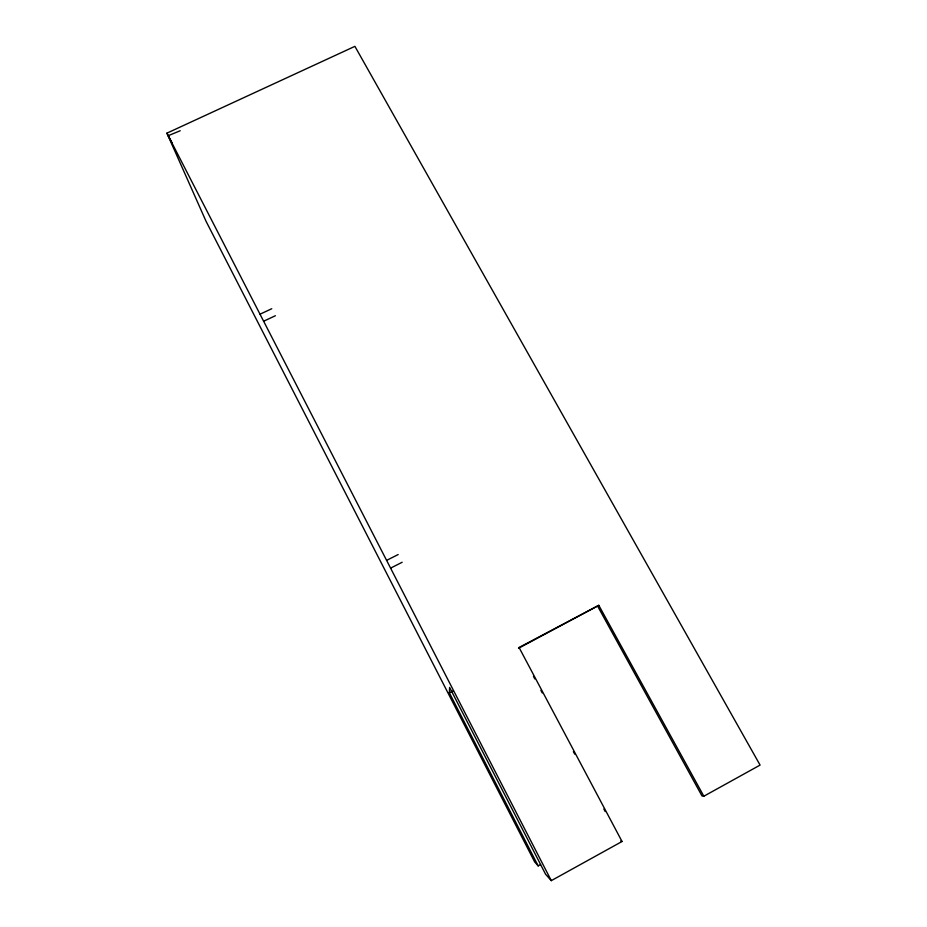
<?xml version="1.0" encoding="UTF-8"?>
<svg xmlns="http://www.w3.org/2000/svg" width="927" height="927" viewBox="0 0 927 927"><rect width="100%" height="100%" fill="white"/><g stroke="black" fill="none" stroke-linecap="round" stroke-linejoin="round"><path stroke-width="1.39" d="M538.17 865.888L449.375 692.875L449.607 687.428L545.574 874.231L551.287 880.65L622.04 841.496L519.062 647.486L598.807 605.331L703.836 796.223L760.082 765.088L354.902 46.35L166.918 133.164L206.072 221.333L534.682 861.959L538.17 865.888L540.557 864.567M519.062 647.486L518.564 648.274L598.807 605.331M449.375 692.875L452.886 691.021M386.605 560.383L398.17 554.543M390.591 568.135L402.167 562.26M263.627 321.229L275.389 315.736M260.012 314.195L271.762 308.726M180.22 130.742L168.216 135.701L172.26 143.268M703.836 796.223L702.017 795.98L597.776 606.397M620.789 840.928L622.04 841.496M533.454 676.351L534.809 678.9M540.904 690.383L542.26 692.933M573.396 751.623L574.752 754.172M603.859 809.039L605.215 811.588M166.918 133.164L551.287 880.65"/></g></svg>
